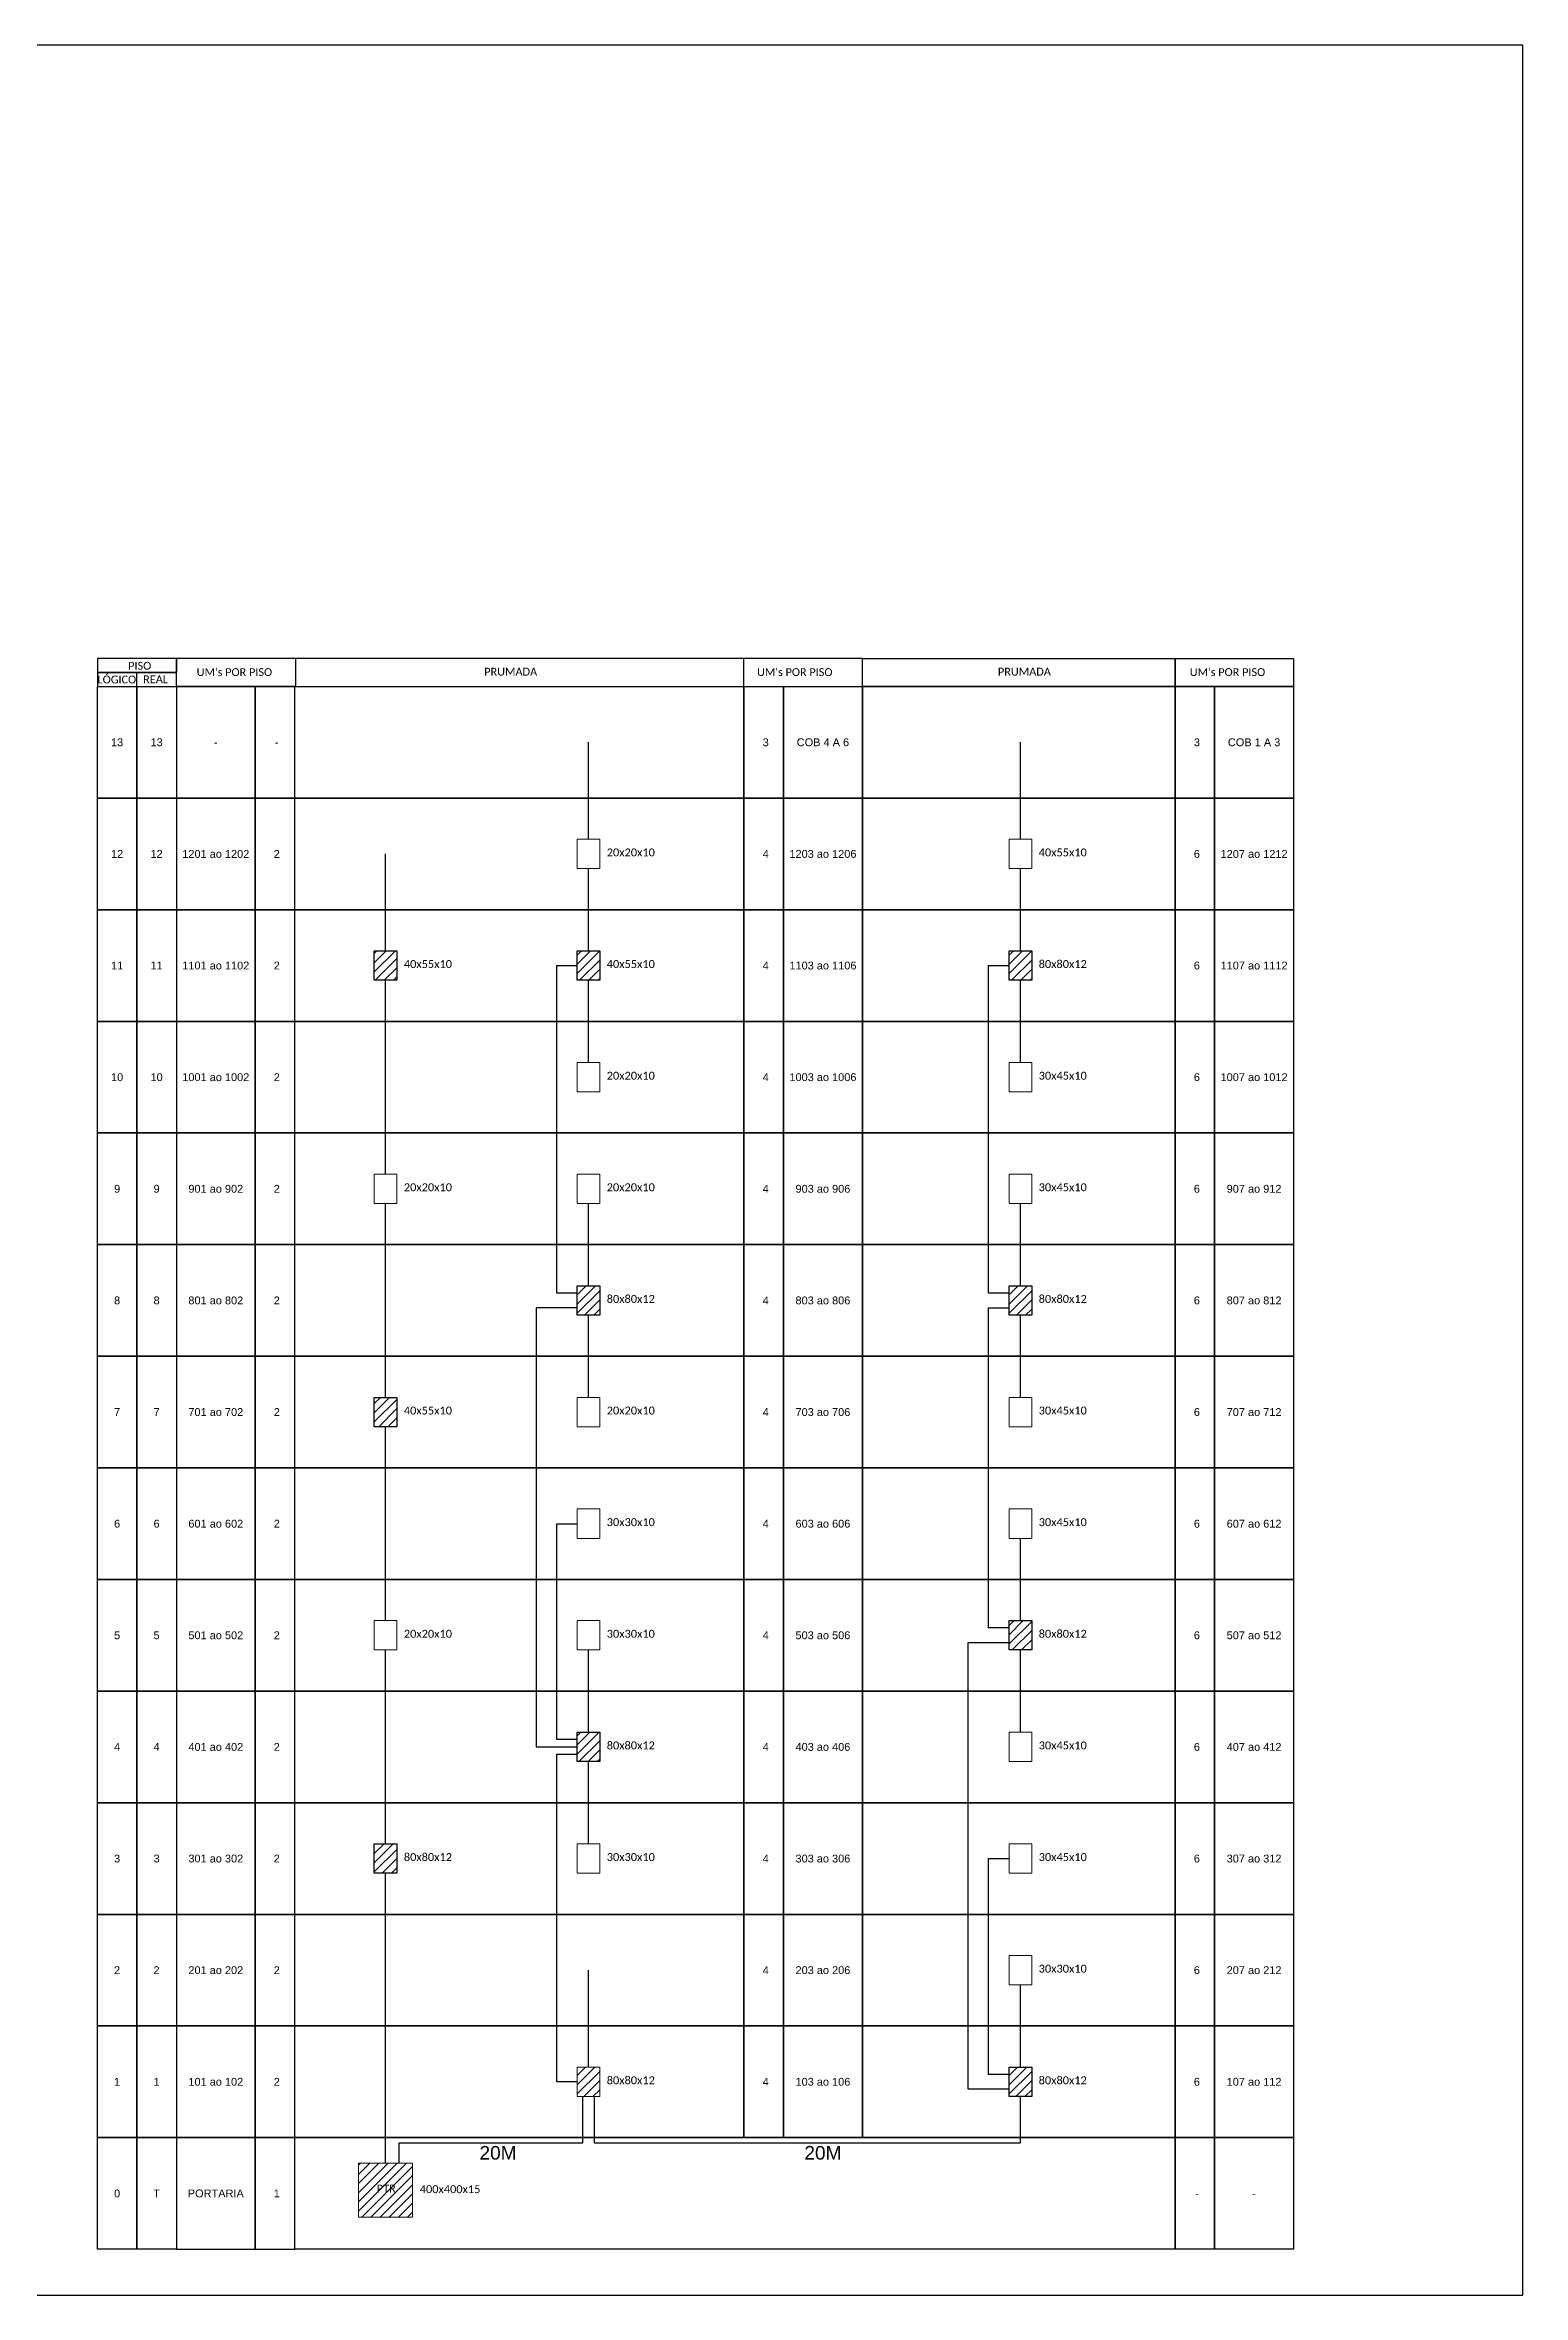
# Model space of a CAD drawing. Extents: x -1126 to 749, y 705 to 1299.
# Drawn here: x -678 to -288, y 705 to 1299 of the extents above; entities that cross this region are included whole.
import ezdxf
from ezdxf.enums import TextEntityAlignment as Align

# ---------------------------------------------------------------- set-up
doc = ezdxf.new("R2010")
doc.units = 0
doc.styles.add('ARIAL', font='arial.ttf')
doc.styles.add('WMF-Calibri0', font='calibri.ttf')
pattern_1 = [(45, (-1659.3852, -9.3456), (-1.2123346, 1.2123346), [])]
pattern_2 = [(45, (-1721.8203, -9.3456), (-1.2123346, 1.2123346), [])]
pattern_3 = [(45, (-1779.979, -9.3456), (-1.2123346, 1.2123346), [])]

msp = doc.modelspace()

# ---------------------------------------------------------------- hatches: boundary and pattern name
h = msp.add_hatch()
h.set_pattern_fill('ANSI31', color=1, scale=0.54)
h.set_pattern_definition(pattern_1)
h.paths.add_polyline_path([(-587.89, 1059.88), (-590.87, 1059.88), (-590.87, 1052.12), (-584.91, 1052.12), (-584.91, 1059.88)])
h = msp.add_hatch()
h.set_pattern_fill('ANSI31', color=1, scale=0.54)
h.set_pattern_definition(pattern_2)
h.paths.add_polyline_path([(-534.35, 1059.88), (-537.33, 1059.88), (-537.33, 1052.12), (-531.37, 1052.12), (-531.37, 1059.88)])
h = msp.add_hatch()
h.set_pattern_fill('ANSI31', color=1, scale=0.54)
h.set_pattern_definition(pattern_3)
h.paths.add_polyline_path([(-420.36, 1059.88), (-423.34, 1059.88), (-423.34, 1052.12), (-417.38, 1052.12), (-417.38, 1059.88)])
h = msp.add_hatch()
h.set_pattern_fill('ANSI31', color=1, scale=0.54)
h.set_pattern_definition(pattern_2)
h.paths.add_polyline_path([(-534.35, 971.47), (-537.33, 971.47), (-537.33, 963.71), (-531.37, 963.71), (-531.37, 971.47)])
h = msp.add_hatch()
h.set_pattern_fill('ANSI31', color=1, scale=0.54)
h.set_pattern_definition(pattern_3)
h.paths.add_polyline_path([(-420.36, 971.47), (-423.34, 971.47), (-423.34, 963.71), (-417.38, 963.71), (-417.38, 971.47)])
h = msp.add_hatch()
h.set_pattern_fill('ANSI31', color=1, scale=0.54)
h.set_pattern_definition(pattern_1)
h.paths.add_polyline_path([(-587.89, 942), (-590.87, 942), (-590.87, 934.25), (-584.91, 934.25), (-584.91, 942)])
h = msp.add_hatch()
h.set_pattern_fill('ANSI31', color=1, scale=0.54)
h.set_pattern_definition(pattern_3)
h.paths.add_polyline_path([(-420.36, 883.06), (-423.34, 883.06), (-423.34, 875.31), (-417.38, 875.31), (-417.38, 883.06)])
h = msp.add_hatch()
h.set_pattern_fill('ANSI31', color=1, scale=0.54)
h.set_pattern_definition(pattern_2)
h.paths.add_polyline_path([(-534.35, 853.6), (-537.33, 853.6), (-537.33, 845.84), (-531.37, 845.84), (-531.37, 853.6)])
h = msp.add_hatch()
h.set_pattern_fill('ANSI31', color=1, scale=0.54)
h.set_pattern_definition(pattern_1)
h.paths.add_polyline_path([(-587.89, 824.13), (-590.87, 824.13), (-590.87, 816.37), (-584.91, 816.37), (-584.91, 824.13)])
h = msp.add_hatch()
h.set_pattern_fill('ANSI31', color=1, scale=0.54)
h.set_pattern_definition([(45, (-1893.9745, -9.3456), (-1.2123346, 1.2123346), [])])
h.paths.add_polyline_path([(-534.35, 765.19), (-537.33, 765.19), (-537.33, 757.43), (-531.37, 757.43), (-531.37, 765.19)])
h = msp.add_hatch()
h.set_pattern_fill('ANSI31', color=1, scale=0.54)
h.set_pattern_definition(pattern_3)
h.paths.add_polyline_path([(-420.36, 765.19), (-423.34, 765.19), (-423.34, 757.43), (-417.38, 757.43), (-417.38, 765.19)])
h = msp.add_hatch()
h.set_pattern_fill('ANSI31', color=1, scale=0.54)
h.set_pattern_definition([(45, (-1293.9512, 3143.9366), (-1.2123346, 1.2123346), [])])
h.paths.add_polyline_path([(-580.78, 725.58), (-580.78, 739.81), (-595.01, 739.81), (-595.01, 725.58)])
h.paths.add_polyline_path([(-590.75, 731.55), (-584.62, 731.55), (-584.62, 734.68), (-590.75, 734.68)], flags=24)

# ---------------------------------------------------------------- linework, layer by layer
for points in [[(-1126.29, 705.02), (-287.73, 705.02), (-287.73, 1299.02), (-1126.29, 1299.02), (-1126.29, 705.02)], [(-643.1, 1129.68), (-462.05, 1129.68), (-462.05, 1137.08), (-643.1, 1137.08), (-643.1, 1137.08), (-643.1, 1133.38)], [(-611.55, 1129.68), (-611.55, 1137.08)], [(-493.31, 1129.68), (-493.31, 1137.08)], [(-653.52, 1129.68), (-653.52, 1133.38)], [(-493.3, 717.1), (-611.86, 717.1), (-611.86, 746.57), (-493.3, 746.57)], [(-493.3, 746.57), (-482.88, 746.57)], [(-482.88, 746.57), (-462.05, 746.57)], [(-462.05, 746.57), (-379.52, 746.57), (-379.52, 717.1), (-462.05, 717.1)], [(-482.88, 717.1), (-493.3, 717.1)], [(-462.05, 717.1), (-482.88, 717.1)]]:
    msp.add_lwpolyline(points)
for points in [[(-663.93, 1133.38), (-643.1, 1133.38), (-643.1, 1137.08), (-663.93, 1137.08)], [(-462.05, 1137.08), (-379.54, 1137.08), (-379.54, 1129.68), (-462.05, 1129.68)], [(-379.54, 1137.08), (-348.28, 1137.08), (-348.28, 1129.68), (-379.54, 1129.68)], [(-663.93, 1129.68), (-643.1, 1129.68), (-643.1, 1133.38), (-663.93, 1133.38)], [(-663.93, 1129.68), (-653.52, 1129.68), (-653.52, 1100.21), (-663.93, 1100.21)], [(-653.52, 1129.68), (-643.1, 1129.68), (-643.1, 1100.21), (-653.52, 1100.21)], [(-622.27, 1129.68), (-643.1, 1129.68), (-643.1, 1100.21), (-622.27, 1100.21)], [(-611.86, 1129.68), (-622.27, 1129.68), (-622.27, 1100.21), (-611.86, 1100.21)], [(-611.86, 1129.68), (-493.3, 1129.68), (-493.3, 1100.21), (-611.86, 1100.21)], [(-493.3, 1129.68), (-482.88, 1129.68), (-482.88, 1100.21), (-493.3, 1100.21)], [(-482.88, 1129.68), (-462.05, 1129.68), (-462.05, 1100.21), (-482.88, 1100.21)], [(-462.05, 1129.68), (-379.52, 1129.68), (-379.52, 1100.21), (-462.05, 1100.21)], [(-379.52, 1129.68), (-369.11, 1129.68), (-369.11, 1100.21), (-379.52, 1100.21)], [(-369.11, 1129.68), (-348.28, 1129.68), (-348.28, 1100.21), (-369.11, 1100.21)], [(-663.93, 1100.21), (-653.52, 1100.21), (-653.52, 1070.74), (-663.93, 1070.74)], [(-653.52, 1100.21), (-643.1, 1100.21), (-643.1, 1070.74), (-653.52, 1070.74)], [(-622.27, 1100.21), (-643.1, 1100.21), (-643.1, 1070.74), (-622.27, 1070.74)], [(-611.86, 1100.21), (-622.27, 1100.21), (-622.27, 1070.74), (-611.86, 1070.74)], [(-611.86, 1100.21), (-493.3, 1100.21), (-493.3, 1070.74), (-611.86, 1070.74)], [(-493.3, 1100.21), (-482.88, 1100.21), (-482.88, 1070.74), (-493.3, 1070.74)], [(-482.88, 1100.21), (-462.05, 1100.21), (-462.05, 1070.74), (-482.88, 1070.74)], [(-462.05, 1100.21), (-379.52, 1100.21), (-379.52, 1070.74), (-462.05, 1070.74)], [(-379.52, 1100.21), (-369.11, 1100.21), (-369.11, 1070.74), (-379.52, 1070.74)], [(-369.11, 1100.21), (-348.28, 1100.21), (-348.28, 1070.74), (-369.11, 1070.74)], [(-663.93, 1070.74), (-653.52, 1070.74), (-653.52, 1041.27), (-663.93, 1041.27)], [(-653.52, 1070.74), (-643.1, 1070.74), (-643.1, 1041.27), (-653.52, 1041.27)], [(-622.27, 1070.74), (-643.1, 1070.74), (-643.1, 1041.27), (-622.27, 1041.27)], [(-611.86, 1070.74), (-622.27, 1070.74), (-622.27, 1041.27), (-611.86, 1041.27)], [(-611.86, 1070.74), (-493.3, 1070.74), (-493.3, 1041.27), (-611.86, 1041.27)], [(-493.3, 1070.74), (-482.88, 1070.74), (-482.88, 1041.27), (-493.3, 1041.27)], [(-482.88, 1070.74), (-462.05, 1070.74), (-462.05, 1041.27), (-482.88, 1041.27)], [(-462.05, 1070.74), (-379.52, 1070.74), (-379.52, 1041.27), (-462.05, 1041.27)], [(-379.52, 1070.74), (-369.11, 1070.74), (-369.11, 1041.27), (-379.52, 1041.27)], [(-369.11, 1070.74), (-348.28, 1070.74), (-348.28, 1041.27), (-369.11, 1041.27)], [(-663.93, 1041.27), (-653.52, 1041.27), (-653.52, 1011.8), (-663.93, 1011.8)], [(-653.52, 1041.27), (-643.1, 1041.27), (-643.1, 1011.8), (-653.52, 1011.8)], [(-622.27, 1041.27), (-643.1, 1041.27), (-643.1, 1011.8), (-622.27, 1011.8)], [(-611.86, 1041.27), (-622.27, 1041.27), (-622.27, 1011.8), (-611.86, 1011.8)], [(-611.86, 1041.27), (-493.3, 1041.27), (-493.3, 1011.8), (-611.86, 1011.8)], [(-493.3, 1041.27), (-482.88, 1041.27), (-482.88, 1011.8), (-493.3, 1011.8)], [(-482.88, 1041.27), (-462.05, 1041.27), (-462.05, 1011.8), (-482.88, 1011.8)], [(-462.05, 1041.27), (-379.52, 1041.27), (-379.52, 1011.8), (-462.05, 1011.8)], [(-379.52, 1041.27), (-369.11, 1041.27), (-369.11, 1011.8), (-379.52, 1011.8)], [(-369.11, 1041.27), (-348.28, 1041.27), (-348.28, 1011.8), (-369.11, 1011.8)], [(-663.93, 1011.8), (-653.52, 1011.8), (-653.52, 982.33), (-663.93, 982.33)], [(-653.52, 1011.8), (-643.1, 1011.8), (-643.1, 982.33), (-653.52, 982.33)], [(-622.27, 1011.8), (-643.1, 1011.8), (-643.1, 982.33), (-622.27, 982.33)], [(-611.86, 1011.8), (-622.27, 1011.8), (-622.27, 982.33), (-611.86, 982.33)], [(-611.86, 1011.8), (-493.3, 1011.8), (-493.3, 982.33), (-611.86, 982.33)], [(-493.3, 1011.8), (-482.88, 1011.8), (-482.88, 982.33), (-493.3, 982.33)], [(-482.88, 1011.8), (-462.05, 1011.8), (-462.05, 982.33), (-482.88, 982.33)], [(-462.05, 1011.8), (-379.52, 1011.8), (-379.52, 982.33), (-462.05, 982.33)], [(-379.52, 1011.8), (-369.11, 1011.8), (-369.11, 982.33), (-379.52, 982.33)], [(-369.11, 1011.8), (-348.28, 1011.8), (-348.28, 982.33), (-369.11, 982.33)], [(-663.93, 982.33), (-653.52, 982.33), (-653.52, 952.86), (-663.93, 952.86)], [(-653.52, 982.33), (-643.1, 982.33), (-643.1, 952.86), (-653.52, 952.86)], [(-622.27, 982.33), (-643.1, 982.33), (-643.1, 952.86), (-622.27, 952.86)], [(-611.86, 982.33), (-622.27, 982.33), (-622.27, 952.86), (-611.86, 952.86)], [(-611.86, 982.33), (-493.3, 982.33), (-493.3, 952.86), (-611.86, 952.86)], [(-493.3, 982.33), (-482.88, 982.33), (-482.88, 952.86), (-493.3, 952.86)], [(-482.88, 982.33), (-462.05, 982.33), (-462.05, 952.86), (-482.88, 952.86)], [(-462.05, 982.33), (-379.52, 982.33), (-379.52, 952.86), (-462.05, 952.86)], [(-379.52, 982.33), (-369.11, 982.33), (-369.11, 952.86), (-379.52, 952.86)], [(-369.11, 982.33), (-348.28, 982.33), (-348.28, 952.86), (-369.11, 952.86)], [(-663.93, 952.86), (-653.52, 952.86), (-653.52, 923.39), (-663.93, 923.39)], [(-653.52, 952.86), (-643.1, 952.86), (-643.1, 923.39), (-653.52, 923.39)], [(-622.27, 952.86), (-643.1, 952.86), (-643.1, 923.39), (-622.27, 923.39)], [(-611.86, 952.86), (-622.27, 952.86), (-622.27, 923.39), (-611.86, 923.39)], [(-611.86, 952.86), (-493.3, 952.86), (-493.3, 923.39), (-611.86, 923.39)], [(-493.3, 952.86), (-482.88, 952.86), (-482.88, 923.39), (-493.3, 923.39)], [(-482.88, 952.86), (-462.05, 952.86), (-462.05, 923.39), (-482.88, 923.39)], [(-462.05, 952.86), (-379.52, 952.86), (-379.52, 923.39), (-462.05, 923.39)], [(-379.52, 952.86), (-369.11, 952.86), (-369.11, 923.39), (-379.52, 923.39)], [(-369.11, 952.86), (-348.28, 952.86), (-348.28, 923.39), (-369.11, 923.39)], [(-663.93, 923.39), (-653.52, 923.39), (-653.52, 893.92), (-663.93, 893.92)], [(-653.52, 923.39), (-643.1, 923.39), (-643.1, 893.92), (-653.52, 893.92)], [(-622.27, 923.39), (-643.1, 923.39), (-643.1, 893.92), (-622.27, 893.92)], [(-611.86, 923.39), (-622.27, 923.39), (-622.27, 893.92), (-611.86, 893.92)], [(-611.86, 923.39), (-493.3, 923.39), (-493.3, 893.92), (-611.86, 893.92)], [(-493.3, 923.39), (-482.88, 923.39), (-482.88, 893.92), (-493.3, 893.92)], [(-482.88, 923.39), (-462.05, 923.39), (-462.05, 893.92), (-482.88, 893.92)], [(-462.05, 923.39), (-379.52, 923.39), (-379.52, 893.92), (-462.05, 893.92)], [(-379.52, 923.39), (-369.11, 923.39), (-369.11, 893.92), (-379.52, 893.92)], [(-369.11, 923.39), (-348.28, 923.39), (-348.28, 893.92), (-369.11, 893.92)], [(-663.93, 893.92), (-653.52, 893.92), (-653.52, 864.45), (-663.93, 864.45)], [(-653.52, 893.92), (-643.1, 893.92), (-643.1, 864.45), (-653.52, 864.45)], [(-622.27, 893.92), (-643.1, 893.92), (-643.1, 864.45), (-622.27, 864.45)], [(-611.86, 893.92), (-622.27, 893.92), (-622.27, 864.45), (-611.86, 864.45)], [(-611.86, 893.92), (-493.3, 893.92), (-493.3, 864.45), (-611.86, 864.45)], [(-493.3, 893.92), (-482.88, 893.92), (-482.88, 864.45), (-493.3, 864.45)], [(-482.88, 893.92), (-462.05, 893.92), (-462.05, 864.45), (-482.88, 864.45)], [(-462.05, 893.92), (-379.52, 893.92), (-379.52, 864.45), (-462.05, 864.45)], [(-379.52, 893.92), (-369.11, 893.92), (-369.11, 864.45), (-379.52, 864.45)], [(-369.11, 893.92), (-348.28, 893.92), (-348.28, 864.45), (-369.11, 864.45)], [(-663.93, 864.45), (-653.52, 864.45), (-653.52, 834.98), (-663.93, 834.98)], [(-653.52, 864.45), (-643.1, 864.45), (-643.1, 834.98), (-653.52, 834.98)], [(-622.27, 864.45), (-643.1, 864.45), (-643.1, 834.98), (-622.27, 834.98)], [(-611.86, 864.45), (-622.27, 864.45), (-622.27, 834.98), (-611.86, 834.98)], [(-611.86, 864.45), (-493.3, 864.45), (-493.3, 834.98), (-611.86, 834.98)], [(-493.3, 864.45), (-482.88, 864.45), (-482.88, 834.98), (-493.3, 834.98)], [(-482.88, 864.45), (-462.05, 864.45), (-462.05, 834.98), (-482.88, 834.98)], [(-462.05, 864.45), (-379.52, 864.45), (-379.52, 834.98), (-462.05, 834.98)], [(-379.52, 864.45), (-369.11, 864.45), (-369.11, 834.98), (-379.52, 834.98)], [(-369.11, 864.45), (-348.28, 864.45), (-348.28, 834.98), (-369.11, 834.98)], [(-663.93, 834.98), (-653.52, 834.98), (-653.52, 805.51), (-663.93, 805.51)], [(-653.52, 834.98), (-643.1, 834.98), (-643.1, 805.51), (-653.52, 805.51)], [(-622.27, 834.98), (-643.1, 834.98), (-643.1, 805.51), (-622.27, 805.51)], [(-611.86, 834.98), (-622.27, 834.98), (-622.27, 805.51), (-611.86, 805.51)], [(-611.86, 834.98), (-493.3, 834.98), (-493.3, 805.51), (-611.86, 805.51)], [(-493.3, 834.98), (-482.88, 834.98), (-482.88, 805.51), (-493.3, 805.51)], [(-482.88, 834.98), (-462.05, 834.98), (-462.05, 805.51), (-482.88, 805.51)], [(-462.05, 834.98), (-379.52, 834.98), (-379.52, 805.51), (-462.05, 805.51)], [(-379.52, 834.98), (-369.11, 834.98), (-369.11, 805.51), (-379.52, 805.51)], [(-369.11, 834.98), (-348.28, 834.98), (-348.28, 805.51), (-369.11, 805.51)], [(-663.93, 805.51), (-653.52, 805.51), (-653.52, 776.04), (-663.93, 776.04)], [(-653.52, 805.51), (-643.1, 805.51), (-643.1, 776.04), (-653.52, 776.04)], [(-622.27, 805.51), (-643.1, 805.51), (-643.1, 776.04), (-622.27, 776.04)], [(-611.86, 805.51), (-622.27, 805.51), (-622.27, 776.04), (-611.86, 776.04)], [(-611.86, 805.51), (-493.3, 805.51), (-493.3, 776.04), (-611.86, 776.04)], [(-493.3, 805.51), (-482.88, 805.51), (-482.88, 776.04), (-493.3, 776.04)], [(-482.88, 805.51), (-462.05, 805.51), (-462.05, 776.04), (-482.88, 776.04)], [(-462.05, 805.51), (-379.52, 805.51), (-379.52, 776.04), (-462.05, 776.04)], [(-379.52, 805.51), (-369.11, 805.51), (-369.11, 776.04), (-379.52, 776.04)], [(-369.11, 805.51), (-348.28, 805.51), (-348.28, 776.04), (-369.11, 776.04)], [(-663.93, 776.04), (-653.52, 776.04), (-653.52, 746.57), (-663.93, 746.57)], [(-653.52, 776.04), (-643.1, 776.04), (-643.1, 746.57), (-653.52, 746.57)], [(-622.27, 776.04), (-643.1, 776.04), (-643.1, 746.57), (-622.27, 746.57)], [(-611.86, 776.04), (-622.27, 776.04), (-622.27, 746.57), (-611.86, 746.57)], [(-611.86, 776.04), (-493.3, 776.04), (-493.3, 746.57), (-611.86, 746.57)], [(-493.3, 776.04), (-482.88, 776.04), (-482.88, 746.57), (-493.3, 746.57)], [(-482.88, 776.04), (-462.05, 776.04), (-462.05, 746.57), (-482.88, 746.57)], [(-462.05, 776.04), (-379.52, 776.04), (-379.52, 746.57), (-462.05, 746.57)], [(-379.52, 776.04), (-369.11, 776.04), (-369.11, 746.57), (-379.52, 746.57)], [(-369.11, 776.04), (-348.28, 776.04), (-348.28, 746.57), (-369.11, 746.57)], [(-663.93, 746.57), (-653.52, 746.57), (-653.52, 717.1), (-663.93, 717.1)], [(-653.52, 746.57), (-643.1, 746.57), (-643.1, 717.1), (-653.52, 717.1)], [(-622.27, 746.57), (-643.1, 746.57), (-643.1, 717.1), (-622.27, 717.1)], [(-611.86, 746.57), (-622.27, 746.57), (-622.27, 717.1), (-611.86, 717.1)], [(-379.52, 746.57), (-369.11, 746.57), (-369.11, 717.1), (-379.52, 717.1)], [(-369.11, 746.57), (-348.28, 746.57), (-348.28, 717.1), (-369.11, 717.1)]]:
    msp.add_lwpolyline(points, close=True)
at = {"color": 3}
for points in [[(-534.35, 1089.35), (-534.35, 1114.94)], [(-420.36, 1089.35), (-420.36, 1114.94)], [(-587.89, 1059.88), (-587.89, 1085.47)], [(-534.35, 1059.88), (-534.35, 1081.59)], [(-420.36, 1059.88), (-420.36, 1081.59)], [(-587.89, 1000.94), (-587.89, 1052.12)], [(-537.33, 969.53), (-542.73, 969.53), (-542.73, 1056), (-537.33, 1056)], [(-534.35, 1030.41), (-534.35, 1052.12)], [(-423.34, 969.53), (-428.74, 969.53), (-428.74, 1056), (-423.34, 1056)], [(-420.36, 1030.41), (-420.36, 1052.12)], [(-587.89, 942), (-587.89, 993.18)], [(-534.35, 971.47), (-534.35, 993.18)], [(-420.36, 971.47), (-420.36, 993.18)], [(-537.33, 965.65), (-548.13, 965.65), (-548.13, 849.72), (-537.33, 849.72)], [(-534.35, 942), (-534.35, 963.71)], [(-423.34, 881.13), (-428.74, 881.13), (-428.74, 965.65), (-423.34, 965.65)], [(-420.36, 942), (-420.36, 963.71)], [(-587.89, 883.06), (-587.89, 934.25)], [(-537.33, 851.66), (-542.73, 851.66), (-542.73, 908.65), (-537.33, 908.65)], [(-420.36, 883.06), (-420.36, 904.78)], [(-587.89, 824.13), (-587.89, 875.31)], [(-534.35, 853.6), (-534.35, 875.31)], [(-423.34, 759.37), (-434.14, 759.37), (-434.14, 877.25), (-423.34, 877.25)], [(-420.36, 853.6), (-420.36, 875.31)], [(-537.33, 761.31), (-542.73, 761.31), (-542.73, 847.78), (-537.33, 847.78)], [(-534.35, 824.13), (-534.35, 845.84)], [(-423.34, 763.25), (-428.74, 763.25), (-428.74, 820.25), (-423.34, 820.25)], [(-587.89, 739.81), (-587.89, 816.37)], [(-534.35, 765.19), (-534.35, 790.78)], [(-420.36, 765.19), (-420.36, 786.9)], [(-584.34, 739.81), (-584.34, 745.21), (-535.84, 745.21), (-535.84, 757.43)], [(-532.86, 757.43), (-532.86, 745.21), (-420.36, 745.21), (-420.36, 757.43)]]:
    msp.add_lwpolyline(points, dxfattribs=at)
at = {"color": 0, "lineweight": 0}
for points in [[(-537.33, 1089.35), (-531.37, 1089.35), (-531.37, 1081.59), (-537.33, 1081.59)], [(-423.34, 1089.35), (-417.38, 1089.35), (-417.38, 1081.59), (-423.34, 1081.59)], [(-537.33, 1030.41), (-531.37, 1030.41), (-531.37, 1022.65), (-537.33, 1022.65)], [(-423.34, 1030.41), (-417.38, 1030.41), (-417.38, 1022.65), (-423.34, 1022.65)], [(-590.87, 1000.94), (-584.91, 1000.94), (-584.91, 993.18), (-590.87, 993.18)], [(-537.33, 1000.94), (-531.37, 1000.94), (-531.37, 993.18), (-537.33, 993.18)], [(-423.34, 1000.94), (-417.38, 1000.94), (-417.38, 993.18), (-423.34, 993.18)], [(-537.33, 942), (-531.37, 942), (-531.37, 934.25), (-537.33, 934.25)], [(-423.34, 942), (-417.38, 942), (-417.38, 934.25), (-423.34, 934.25)], [(-537.33, 912.53), (-531.37, 912.53), (-531.37, 904.78), (-537.33, 904.78)], [(-423.34, 912.53), (-417.38, 912.53), (-417.38, 904.78), (-423.34, 904.78)], [(-590.87, 883.06), (-584.91, 883.06), (-584.91, 875.31), (-590.87, 875.31)], [(-537.33, 883.06), (-531.37, 883.06), (-531.37, 875.31), (-537.33, 875.31)], [(-423.34, 853.6), (-417.38, 853.6), (-417.38, 845.84), (-423.34, 845.84)], [(-537.33, 824.13), (-531.37, 824.13), (-531.37, 816.37), (-537.33, 816.37)], [(-423.34, 824.13), (-417.38, 824.13), (-417.38, 816.37), (-423.34, 816.37)], [(-423.34, 794.66), (-417.38, 794.66), (-417.38, 786.9), (-423.34, 786.9)]]:
    msp.add_lwpolyline(points, close=True, dxfattribs=at)
at = {"color": 1}
for points in [[(-590.87, 1059.88), (-584.91, 1059.88), (-584.91, 1052.12), (-590.87, 1052.12)], [(-537.33, 1059.88), (-531.37, 1059.88), (-531.37, 1052.12), (-537.33, 1052.12)], [(-423.34, 1059.88), (-417.38, 1059.88), (-417.38, 1052.12), (-423.34, 1052.12)], [(-537.33, 971.47), (-531.37, 971.47), (-531.37, 963.71), (-537.33, 963.71)], [(-423.34, 971.47), (-417.38, 971.47), (-417.38, 963.71), (-423.34, 963.71)], [(-590.87, 942), (-584.91, 942), (-584.91, 934.25), (-590.87, 934.25)], [(-423.34, 883.06), (-417.38, 883.06), (-417.38, 875.31), (-423.34, 875.31)], [(-537.33, 853.6), (-531.37, 853.6), (-531.37, 845.84), (-537.33, 845.84)], [(-590.87, 824.13), (-584.91, 824.13), (-584.91, 816.37), (-590.87, 816.37)], [(-423.34, 765.19), (-417.38, 765.19), (-417.38, 757.43), (-423.34, 757.43)]]:
    msp.add_lwpolyline(points, close=True, dxfattribs=at)
at = {"color": 1, "lineweight": 0}
for points in [[(-537.33, 765.19), (-531.37, 765.19), (-531.37, 757.43), (-537.33, 757.43)], [(-595.01, 739.81), (-580.78, 739.81), (-580.78, 725.58), (-595.01, 725.58)]]:
    msp.add_lwpolyline(points, close=True, dxfattribs=at)

# ---------------------------------------------------------------- texts
at = {"style": 'WMF-Calibri0'}
for s, height, p in [('     PISO', 2.07, (-659.47, 1134.1)), ("UM's POR PISO", 2.07, (-637.74, 1132.43)), ('PRUMADA', 2.07, (-561.85, 1132.54)), ("UM's POR PISO", 2.07, (-489.86, 1132.43)), ('PRUMADA', 2.07, (-426.28, 1132.54)), ("UM's POR PISO", 2.07, (-375.67, 1132.43)), ('  LÓGICO', 2.07, (-665.36, 1130.48)), ('    REAL', 2.07, (-654.77, 1130.53)), ('20x20x10', 2.085, (-529.52, 1084.82)), ('40x55x10', 2.085, (-415.53, 1084.82)), ('20x20x10', 2.085, (-529.52, 1025.88)), ('30x45x10', 2.085, (-415.53, 1025.88)), ('20x20x10', 2.085, (-583.06, 996.42)), ('20x20x10', 2.085, (-529.52, 996.42)), ('30x45x10', 2.085, (-415.53, 996.42)), ('20x20x10', 2.085, (-529.52, 937.48)), ('30x45x10', 2.085, (-415.53, 937.48)), ('30x30x10', 2.085, (-529.52, 908.01)), ('30x45x10', 2.085, (-415.53, 908.01)), ('20x20x10', 2.085, (-583.06, 878.54)), ('30x30x10', 2.085, (-529.52, 878.54)), ('30x45x10', 2.085, (-415.53, 849.07)), ('30x30x10', 2.085, (-529.52, 819.6)), ('30x45x10', 2.085, (-415.53, 819.6)), ('30x30x10', 2.085, (-415.53, 790.13)), ('80x80x12', 2.085, (-529.52, 760.66)), ('PTR', 2.085, (-590.22, 732.08)), ('400x400x15', 2.085, (-578.86, 731.92))]:
    msp.add_text(s, height=height, dxfattribs=at).set_placement(p)
at = {"style": 'ARIAL'}
for s, p in [('13', (-658.73, 1114.94)), ('13', (-648.31, 1114.94)), ('-', (-632.69, 1114.94)), ('-', (-616.59, 1114.94)), ('3', (-487.56, 1114.94)), ('COB 4 A 6', (-472.47, 1114.94)), ('3', (-373.78, 1114.94)), ('COB 1 A 3', (-358.69, 1114.94)), ('12', (-658.73, 1085.47)), ('12', (-648.31, 1085.47)), ('1201 ao 1202', (-632.69, 1085.47)), ('2', (-616.59, 1085.47)), ('4', (-487.56, 1085.47)), ('1203 ao 1206', (-472.47, 1085.47)), ('6', (-373.78, 1085.47)), ('1207 ao 1212', (-358.69, 1085.47)), ('11', (-658.73, 1056)), ('11', (-648.31, 1056)), ('1101 ao 1102', (-632.69, 1056)), ('2', (-616.59, 1056)), ('4', (-487.56, 1056)), ('1103 ao 1106', (-472.47, 1056)), ('6', (-373.78, 1056)), ('1107 ao 1112', (-358.69, 1056)), ('10', (-658.73, 1026.53)), ('10', (-648.31, 1026.53)), ('1001 ao 1002', (-632.69, 1026.53)), ('2', (-616.59, 1026.53)), ('4', (-487.56, 1026.53)), ('1003 ao 1006', (-472.47, 1026.53)), ('6', (-373.78, 1026.53)), ('1007 ao 1012', (-358.69, 1026.53)), ('9', (-658.73, 997.06)), ('9', (-648.31, 997.06)), ('901 ao 902', (-632.69, 997.06)), ('2', (-616.59, 997.06)), ('4', (-487.56, 997.06)), ('903 ao 906', (-472.47, 997.06)), ('6', (-373.78, 997.06)), ('907 ao 912', (-358.69, 997.06)), ('8', (-658.73, 967.59)), ('8', (-648.31, 967.59)), ('801 ao 802', (-632.69, 967.59)), ('2', (-616.59, 967.59)), ('4', (-487.56, 967.59)), ('803 ao 806', (-472.47, 967.59)), ('6', (-373.78, 967.59)), ('807 ao 812', (-358.69, 967.59)), ('7', (-658.73, 938.12)), ('7', (-648.31, 938.12)), ('701 ao 702', (-632.69, 938.12)), ('2', (-616.59, 938.12)), ('4', (-487.56, 938.12)), ('703 ao 706', (-472.47, 938.12)), ('6', (-373.78, 938.12)), ('707 ao 712', (-358.69, 938.12)), ('6', (-658.73, 908.65)), ('6', (-648.31, 908.65)), ('601 ao 602', (-632.69, 908.65)), ('2', (-616.59, 908.65)), ('4', (-487.56, 908.65)), ('603 ao 606', (-472.47, 908.65)), ('6', (-373.78, 908.65)), ('607 ao 612', (-358.69, 908.65)), ('5', (-658.73, 879.19)), ('5', (-648.31, 879.19)), ('501 ao 502', (-632.69, 879.19)), ('2', (-616.59, 879.19)), ('4', (-487.56, 879.19)), ('503 ao 506', (-472.47, 879.19)), ('6', (-373.78, 879.19)), ('507 ao 512', (-358.69, 879.19)), ('4', (-658.73, 849.72)), ('4', (-648.31, 849.72)), ('401 ao 402', (-632.69, 849.72)), ('2', (-616.59, 849.72)), ('4', (-487.56, 849.72)), ('403 ao 406', (-472.47, 849.72)), ('6', (-373.78, 849.72)), ('407 ao 412', (-358.69, 849.72)), ('3', (-658.73, 820.25)), ('3', (-648.31, 820.25)), ('301 ao 302', (-632.69, 820.25)), ('2', (-616.59, 820.25)), ('4', (-487.56, 820.25)), ('303 ao 306', (-472.47, 820.25)), ('6', (-373.78, 820.25)), ('307 ao 312', (-358.69, 820.25)), ('2', (-658.73, 790.78)), ('2', (-648.31, 790.78)), ('201 ao 202', (-632.69, 790.78)), ('2', (-616.59, 790.78)), ('4', (-487.56, 790.78)), ('203 ao 206', (-472.47, 790.78)), ('6', (-373.78, 790.78)), ('207 ao 212', (-358.69, 790.78)), ('1', (-658.73, 761.31)), ('1', (-648.31, 761.31)), ('101 ao 102', (-632.69, 761.31)), ('2', (-616.59, 761.31)), ('4', (-487.56, 761.31)), ('103 ao 106', (-472.47, 761.31)), ('6', (-373.78, 761.31)), ('107 ao 112', (-358.69, 761.31)), ('0', (-658.73, 731.84)), ('T', (-648.31, 731.84)), ('PORTARIA', (-632.69, 731.84)), ('1', (-616.59, 731.84)), ('-', (-373.78, 731.84)), ('-', (-358.69, 731.84))]:
    msp.add_text(s, height=2.07, dxfattribs=at).set_placement(p, align=Align.MIDDLE_CENTER)
at = {"color": 1, "style": 'WMF-Calibri0'}
for s, p in [('40x55x10', (-583.06, 1055.35)), ('40x55x10', (-529.52, 1055.35)), ('80x80x12', (-415.53, 1055.35)), ('80x80x12', (-529.52, 966.95)), ('80x80x12', (-415.53, 966.95)), ('40x55x10', (-583.06, 937.48)), ('80x80x12', (-415.53, 878.54)), ('80x80x12', (-529.52, 849.07)), ('80x80x12', (-583.06, 819.6)), ('80x80x12', (-415.53, 760.66))]:
    msp.add_text(s, height=2.085, dxfattribs=at).set_placement(p)
at = {"color": 3, "style": 'ARIAL'}
for p in [(-558.21, 742.56), (-472.47, 742.56)]:
    msp.add_text('20M', height=3.6, dxfattribs=at).set_placement(p, align=Align.MIDDLE_CENTER)

doc.saveas('drawing.dxf')
